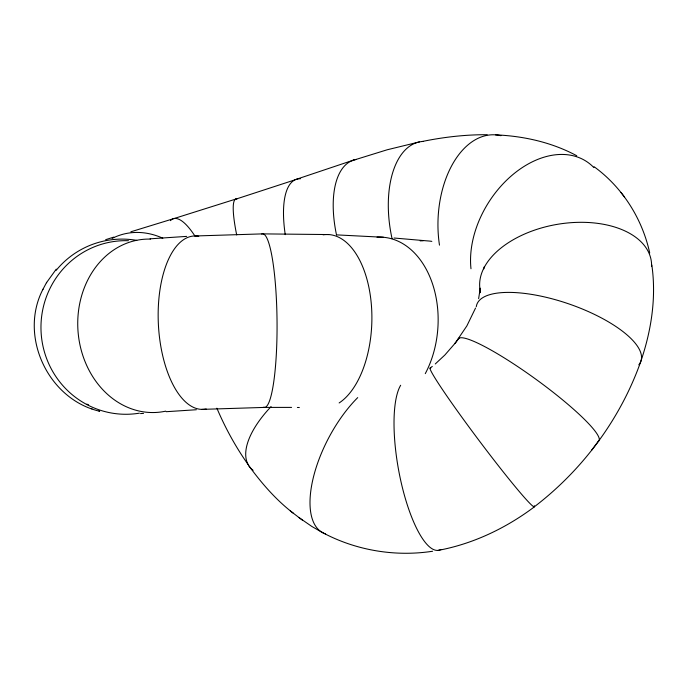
<?xml version="1.0" encoding="UTF-8"?>
<svg xmlns="http://www.w3.org/2000/svg" width="688" height="688" viewBox="0 0 688 688"><rect width="100%" height="100%" fill="white"/><g stroke="black" fill="none" stroke-linecap="round" stroke-linejoin="round"><path stroke-width="1.03" d="M478.633 298.661L480.224 288.418L479.966 292.804L479.914 287.937M640.562 362.077C651.278 331.083 656.507 297.706 651.828 265.052M640.614 361.965C620.301 419.112 582.59 469.895 534.464 506.686M475.546 308.043L466.868 325.897L454.957 343.518L458.965 338.229M42.991 289.218C18.473 336.174 48.186 399.522 99.691 411.243L99.012 411.037M46.44 282.768L56.27 269.128M42.768 289.657L46.655 282.338M591.56 450.296L598.302 441.369M455.628 342.65L444.895 354.982L435.272 363.969M430.06 368.157L432.296 366.403M534.387 506.841C506.05 528.117 473.215 543.855 438.273 550.366M353.451 160.149L296.425 179.276M295.023 179.843L235.322 199.314M351.972 160.691L387.189 149.778L419.456 141.917M235.614 199.133L173.926 218.586M105.66 239.673L113.795 237.102M173.213 218.793L130.875 231.787M422.071 141.522C443.485 137.136 465.294 134.564 487.173 134.719M432.606 551.251C394.895 557.022 355.455 550.366 321.864 532.22M150.061 238.822L186.697 236.388M166.238 411.699L196.39 409.738M140.507 413.583L143.534 413.385M195.624 235.967L262.283 233.886M201.713 409.386L264.854 407.399M263.117 233.886L328.623 234.556M264.011 407.408L291.583 407.399M297.388 407.477L299.323 407.502M336.552 234.875L383.526 237.274M495.558 134.857C523.671 136.026 551.862 142.339 576.75 155.746M394.043 238.014L427.059 240.869A86.808 68.568 -84.4 0 1 431.84 241.368M91.323 408.603L92.029 408.818M321.915 532.254L311.784 526.423L299.074 517.625M594.062 166.702C622.434 187.299 642.3 218.758 649.713 252.952M248.91 465.888C261.784 483.458 276.215 500.167 293.595 513.429M290.302 510.917L302.35 520.119M624.506 197.086L620.997 192.442M248.084 464.495C235.666 446.942 225.286 427.97 216.883 408.19M479.923 287.876L480.293 290.809M336.501 234.918A86.808 41.134 71.2 0 1 356.324 159.444M392.065 238.702A86.808 46.268 78.4 0 1 423.068 141.444M484.154 266.91A86.808 46.268 78.4 0 1 483.862 268.845M439.477 245.143A86.808 53.329 -88 0 1 500.941 135.691M470.988 268.759A86.808 60.028 -57.4 0 1 513.454 174.098A86.808 60.028 -57.4 0 1 593.882 167.597M479.725 286.999A86.808 51.462 -9.8 0 1 564.323 223.325A86.808 51.462 -9.8 0 1 651.605 266.402M476.285 306.745A86.808 30.616 19 0 1 571.547 304.853A86.808 30.616 19 0 1 638.817 364.795M458.165 339.27A86.808 12.788 36 0 1 536.528 379.716A86.808 12.788 36 0 1 598.259 441.395M534.327 505.749A86.808 4.429 53.1 0 1 480.009 441.782A86.808 4.429 53.1 0 1 430.74 368.054M440.819 549.523A86.808 25.026 79.7 0 1 402.205 486.863A86.808 25.026 79.7 0 1 400.665 385.263M325.605 533.914A86.808 39.053 -62.1 0 1 313.057 478.693A86.808 39.053 -62.1 0 1 357.717 397.604M253.089 470.334A86.808 39.25 -35.5 0 1 271.089 406.591M420.17 240.886A86.808 68.568 -84.4 0 1 423.129 240.774M377.015 237.179A86.808 61.292 -86.2 0 1 431.944 282.192A86.808 61.292 -86.2 0 1 425.279 373.636M323.085 234.823A86.808 46.698 -88.2 0 1 371.193 302.763A86.808 46.698 -88.2 0 1 339.141 402.953M261.732 234.075A86.808 13.468 89.4 0 1 277.032 320.522A86.808 13.468 89.4 0 1 263.478 407.236M206.185 408.964A86.808 40.317 87 0 1 158.326 323.093A86.808 40.317 87 0 1 198.746 236.311M165.713 411.157A86.808 72.997 85.7 0 1 78.131 332.605A86.808 72.997 85.7 0 1 150.517 239.097M139.432 413.161A86.808 84.813 88.7 0 1 41.142 333.009A86.808 84.813 88.7 0 1 128.493 240.714M88.623 404.931A86.808 85.828 64.9 0 1 86.86 404.123M56.175 270.341A86.808 85.828 64.9 0 1 136.766 240.379M112.118 238.435A86.808 68.31 72.8 0 1 162.798 238.211M170.469 220.65A86.808 22.799 72.8 0 1 195.28 236.56M236.681 234.918A86.808 12.814 72.2 0 1 236.947 198.978M285.245 234.651A86.808 31.037 71.7 0 1 300.493 178.734"/></g></svg>
